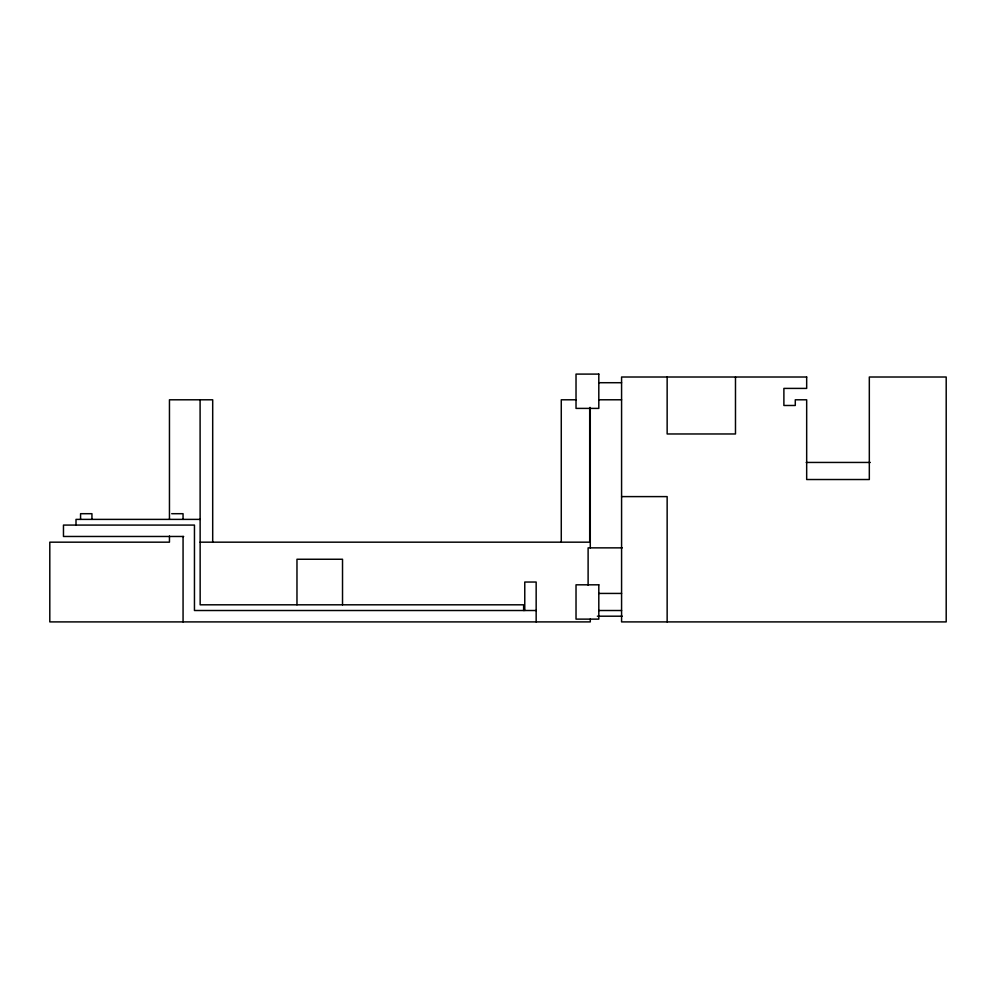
<?xml version="1.0" encoding="UTF-8"?>
<svg xmlns="http://www.w3.org/2000/svg" width="996" height="996" viewBox="0 0 996 996"><rect width="100%" height="100%" fill="white"/><g stroke="black" fill="none" stroke-linecap="round" stroke-linejoin="round"><path stroke-width="1.49" d="M598.808 382.713L621.579 382.713M576.236 399.794L561.271 399.794L561.271 542.173M598.808 399.782L621.579 399.782M806.225 462.443L870.255 462.443M621.579 496.606L667.146 496.606L667.146 621.902M171.698 513.699L183.052 513.699L183.052 519.389M200.159 519.389L76.007 519.389L76.007 525.079M183.675 536.471L63.47 536.471L63.47 525.079L194.457 525.079L194.457 610.511L536.159 610.511M200.096 542.173L589.694 542.173L589.694 407.526M622.263 547.862L588.113 547.862L588.113 585.138M598.808 593.429L621.579 593.429M598.808 610.511L621.579 610.511M597.363 616.2L622.263 616.2M735.484 377.011L735.484 433.97L667.146 433.97L667.146 377.011M590.279 407.501L590.279 547.862M590.279 619.051L590.279 621.902L49.8 621.902L49.8 542.173L169.457 542.173L169.457 535.985M536.159 621.902L536.159 582.038L524.768 582.038L524.768 610.511M523.635 610.511L523.635 604.809L200.159 604.809L200.096 399.794M342.524 604.809L342.524 559.254L296.97 559.254L296.97 604.809M212.696 542.173L212.696 399.794L169.457 399.794L169.457 518.953M183.065 536.471L183.065 621.902M91.943 519.389L91.943 513.699L80.564 513.699L80.564 519.389M598.808 374.098L576.024 374.098L576.024 408.397L598.808 408.397L598.808 374.098M806.673 377.011L621.579 377.011L621.579 621.902L946.2 621.902L946.2 377.011L869.321 377.011L869.321 479.524L806.673 479.524L806.673 399.794L795.281 399.794L795.281 405.484L783.889 405.484L783.889 388.403L806.673 388.403L806.673 377.011M598.808 584.814L576.024 584.814L576.024 619.126L598.808 619.126L598.808 584.814"/></g></svg>
